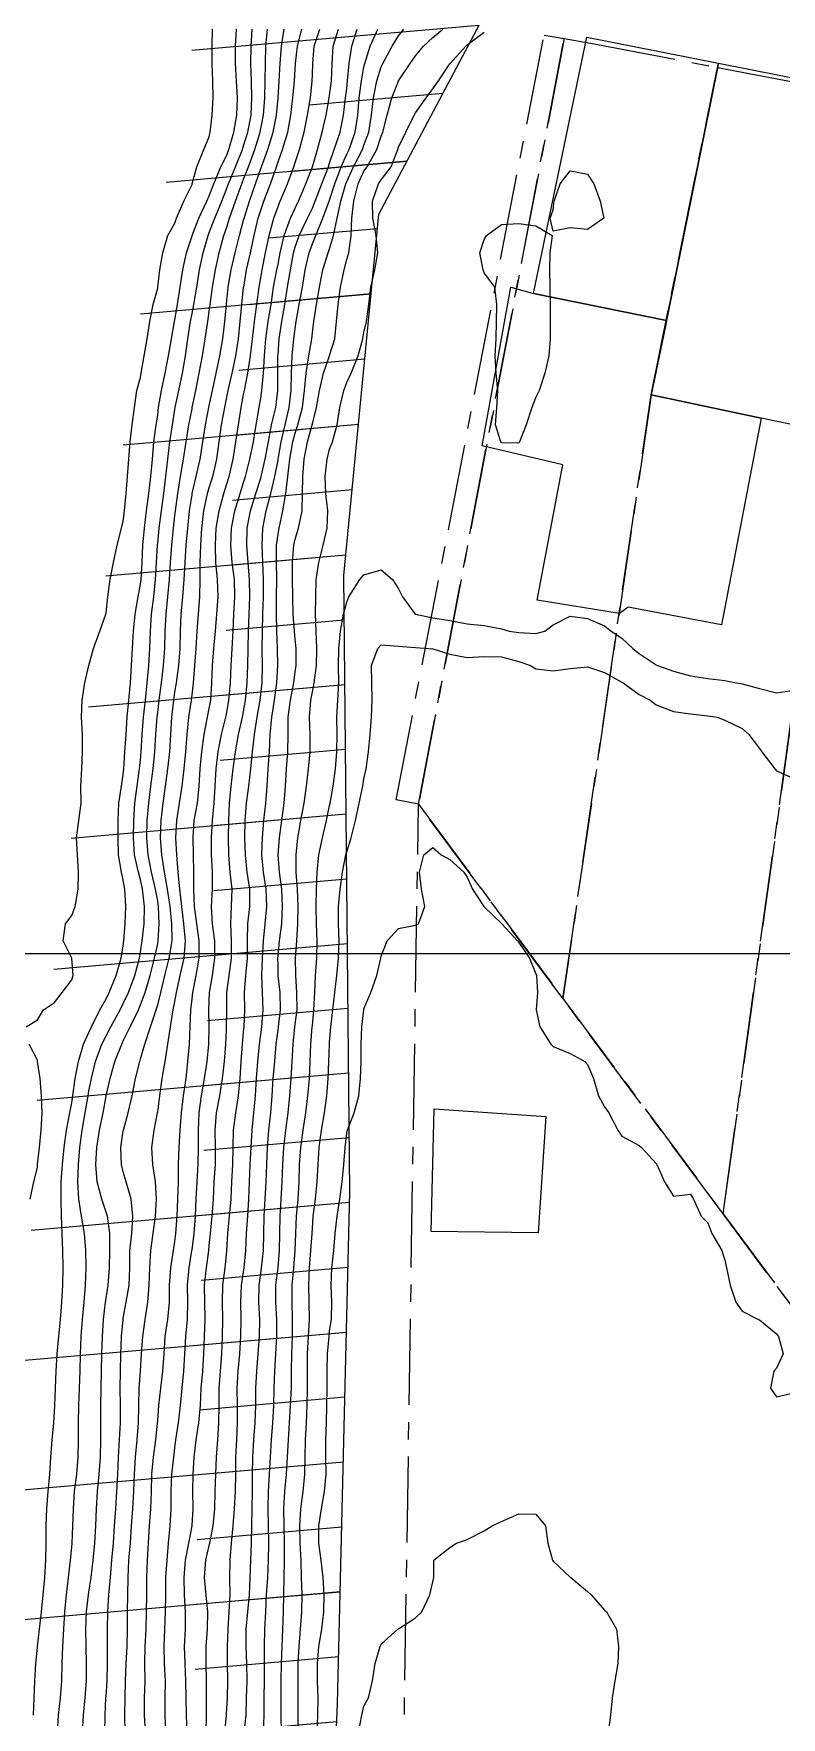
# Model space of a CAD drawing. Header units: centimetres. Extents: x 0 to 642158, y -847 to 649707.
# Drawn here: x 617117.14 to 617138.89, y 621565.19 to 621614.12 of the extents above; entities that cross this region are included whole.
import ezdxf

# ---------------------------------------------------------------- set-up
doc = ezdxf.new("R2010")
doc.units = ezdxf.units.CM
doc.header["$MEASUREMENT"] = 0
doc.linetypes.add('CENTERX2', pattern=[4, 2.5, -0.5, 0.5, -0.5])
for name, color, linetype, lineweight in [('MEV_grille', 254, 'Continuous', 9), ('MEV_schema paysager_V', 7, 'Continuous', 20), ('WAL_topographie 0.5', 253, 'Continuous', 20)]:
    doc.layers.add(name, color=color, linetype=linetype, lineweight=lineweight)
doc.layers.add('MEV_schema paysager_Ha', color=7, linetype='Continuous', lineweight=25, transparency=0.13)
doc.layers.add('SPW_batiments', color=7, linetype='Continuous')
doc.layers.add('SPW_parcellaire cadastral', color=7, linetype='CENTERX2', lineweight=25, true_color=0xff0542)

# ---------------------------------------------------------------- blocks, each defined once
blk = doc.blocks.new('*U114')
at = {"layer": 'MEV_grille', "transparency": 33554687}
blk.add_lwpolyline([(-1338.461, 0), (1338.461, 0)], dxfattribs=at)
blk = doc.blocks.new('*U115')
at = {"layer": 'MEV_grille', "color": 0, "linetype": 'ByBlock', "lineweight": -2, "transparency": 16777216}
blk.add_blockref('*U114', (0, -800), dxfattribs=at)

msp = doc.modelspace()

# ---------------------------------------------------------------- hatches: boundary and pattern name
at = {"layer": 'MEV_schema paysager_Ha', "transparency": 33554687}
h = msp.add_hatch(dxfattribs=at)
h.set_pattern_fill('ANSI31', color=60, scale=30, angle=320)
h.paths.add_polyline_path([(617169.617, 620973.194), (617165.143, 620997.552), (617163.049, 621011.729), (617162.573, 621023.432), (617161.336, 621028.189), (617160.67, 621031.995), (617159.432, 621036.467), (617156.475, 621053.969), (617156.906, 621060.001), (617157.984, 621066.14), (617158.414, 621069.802), (617158.199, 621075.295), (617157.014, 621080.142), (617155.505, 621084.988), (617154.751, 621088.973), (617151.842, 621094.789), (617149.148, 621099.205), (617146.994, 621101.252), (617145.377, 621102.544), (617143.546, 621103.621), (617141.391, 621107.391), (617140.307, 621121.334), (617138.581, 621134.515), (617137.596, 621148.681), (617137.947, 621158.301), (617138.342, 621166.601), (617137.255, 621176.482), (617136.069, 621187.153), (617134.618, 621206.801), (617133.841, 621215.056), (617132.235, 621238.569), (617131.105, 621276.162), (617130.662, 621320.72), (617129.383, 621365.826), (617128.171, 621391.821), (617126.408, 621441.701), (617124.527, 621449.888), (617124.527, 621453.399), (617124.884, 621455.482), (617126.075, 621456.85), (617127.265, 621458.873), (617127.265, 621461.254), (617125.649, 621473.672), (617125.524, 621482.896), (617125.025, 621497.979), (617124.776, 621519.544), (617124.92, 621540.094), (617125.983, 621565.584), (617126.337, 621580.453), (617126.163, 621598.374), (617127.186, 621608.874), (617130.532, 621615.192), (617131.834, 621617.887), (617134.298, 621627.22), (617135.042, 621631.96), (617135.135, 621640.047), (617136.158, 621649.713), (617136.911, 621670.5), (617129.26, 621649.205), (617124.61, 621628.36), (617120.259, 621606.016), (617117.259, 621583.371), (617115.237, 621541.083), (617114.562, 621520.401), (617115.536, 621487.717), (617112.094, 621474.528), (617111.291, 621462.83), (617115.078, 621434.173), (617114.685, 621412.686), (617116.517, 621383.817), (617118.213, 621359.713), (617121.633, 621297.519), (617122.293, 621280.379), (617124.809, 621252.783), (617126.661, 621222.595), (617125.403, 621211.007), (617126.795, 621190.875), (617128.52, 621169.158), (617130.485, 621161.793), (617131.444, 621155.186), (617130.649, 621150.827), (617132.125, 621142.753), (617132.79, 621125.456), (617134.954, 621111.319), (617137.702, 621098.468), (617139.749, 621087.381), (617141.795, 621083.246), (617143.417, 621082.42), (617144.557, 621081.575), (617145.493, 621080.194), (617145.463, 621077.083), (617144.023, 621074.463), (617144.278, 621071.03), (617145.295, 621066.579), (617147.455, 621053.531), (617147.76, 621048.137), (617148.575, 621044.067), (617151.222, 621037.452), (617151.12, 621031.956), (617151.633, 621023.148), (617154.427, 621011.658), (617158.897, 620988.919), (617162.537, 620970.568), (617168.729, 620939.186), (617182.921, 620879.156), (617188.263, 620855.446), (617193.71, 620854.003), (617187.498, 620892.108), (617176.811, 620939.879)])
h = msp.add_hatch(dxfattribs=at)
h.set_pattern_fill('ANSI31', color=60, scale=15, angle=320)
h.paths.add_polyline_path([(617169.617, 620973.194), (617165.143, 620997.552), (617163.049, 621011.729), (617162.573, 621023.432), (617161.336, 621028.189), (617160.67, 621031.995), (617159.432, 621036.467), (617156.475, 621053.969), (617156.906, 621060.001), (617157.984, 621066.14), (617158.414, 621069.802), (617158.199, 621075.295), (617157.014, 621080.142), (617155.505, 621084.988), (617154.751, 621088.973), (617151.842, 621094.789), (617149.148, 621099.205), (617146.994, 621101.252), (617145.377, 621102.544), (617143.546, 621103.621), (617141.391, 621107.391), (617140.307, 621121.334), (617138.581, 621134.515), (617137.596, 621148.681), (617137.947, 621158.301), (617138.342, 621166.601), (617137.255, 621176.482), (617136.069, 621187.153), (617134.618, 621206.801), (617133.841, 621215.056), (617132.235, 621238.569), (617131.105, 621276.162), (617130.662, 621320.72), (617129.383, 621365.826), (617128.171, 621391.821), (617126.408, 621441.701), (617124.527, 621449.888), (617124.527, 621453.399), (617124.884, 621455.482), (617126.075, 621456.85), (617127.265, 621458.873), (617127.265, 621461.254), (617125.649, 621473.672), (617125.524, 621482.896), (617125.025, 621497.979), (617124.776, 621519.544), (617124.92, 621540.094), (617125.983, 621565.584), (617126.337, 621580.453), (617126.163, 621598.374), (617127.186, 621608.874), (617130.532, 621615.192), (617131.834, 621617.887), (617134.298, 621627.22), (617135.042, 621631.96), (617135.135, 621640.047), (617136.158, 621649.713), (617136.911, 621670.5), (617132.957, 621648.368), (617129.989, 621627.895), (617123.162, 621605.493), (617122.123, 621583.834), (617121.418, 621540.656), (617120.578, 621519.454), (617120.8, 621487.646), (617120.576, 621474.663), (617119.681, 621463.134), (617121.439, 621434.424), (617121.208, 621413.2), (617123.756, 621383.971), (617124.633, 621359.105), (617126.907, 621297.599), (617127.217, 621280.099), (617128.476, 621252.652), (617130.286, 621222.294), (617130.788, 621212.114), (617133.595, 621189.8), (617133.864, 621168.997), (617134.545, 621163.04), (617136.407, 621155.367), (617136.033, 621153.22), (617137.061, 621150.231), (617136.705, 621143.134), (617138.509, 621125.82), (617138.985, 621114.157), (617141.16, 621102.299), (617147.01, 621090.064), (617151.616, 621087.22), (617153.107, 621084.646), (617154.311, 621082.965), (617155.38, 621081.272), (617156.272, 621077.352), (617156.539, 621073.164), (617152.956, 621057.576), (617153.92, 621035.982), (617159.694, 621019.068), (617160.419, 620997.657), (617177.679, 620920.157), (617193.56, 620854.923), (617187.498, 620892.108)])

# ---------------------------------------------------------------- linework, layer by layer
at = {"layer": 'MEV_schema paysager_V', "color": 7, "true_color": 0xffffff}
msp.add_lwpolyline([(617127.265, 621461.254), (617125.649, 621473.672), (617125.524, 621482.896), (617125.025, 621497.979), (617124.776, 621519.544), (617124.92, 621540.094), (617125.983, 621565.584), (617126.337, 621580.453), (617126.163, 621598.374), (617127.186, 621608.874), (617130.532, 621615.192), (617131.834, 621617.887), (617134.298, 621627.22), (617135.042, 621631.96), (617135.135, 621640.047), (617136.158, 621649.713), (617136.911, 621670.5)], dxfattribs=at)
at = {"layer": 'SPW_batiments'}
for points in [[(617137.058, 621613.26), (617135.589, 621605.969), (617135.552, 621605.785), (617131.682, 621606.568), (617133.234, 621614.019), (617137.058, 621613.26)], [(617142.551, 621612.171), (617140.619, 621602.459), (617140.398, 621602.504), (617138.304, 621602.945), (617135.102, 621603.619), (617135.524, 621605.616), (617135.552, 621605.785), (617135.589, 621605.969), (617137.058, 621613.26), (617142.551, 621612.171)], [(617131.682, 621606.568), (617135.552, 621605.785), (617135.524, 621605.616), (617135.102, 621603.619), (617138.304, 621602.945), (617137.153, 621596.935), (617134.436, 621597.453), (617134.186, 621597.269), (617131.786, 621597.652), (617132.535, 621601.584), (617130.185, 621602.134), (617131.017, 621606.751), (617131.682, 621606.568)], [(617132.037, 621582.652), (617131.821, 621579.269), (617128.705, 621579.301), (617128.787, 621582.868), (617132.037, 621582.652)]]:
    msp.add_lwpolyline(points, dxfattribs=at)
at = {"layer": 'SPW_parcellaire cadastral'}
for points in [[(617132.571, 621613.974), (617128.335, 621591.723), (617127.683, 621591.847), (617131.987, 621614.075), (617132.571, 621613.974)], [(617137.031, 621613.136), (617135.102, 621603.618), (617132.537, 621586.077), (617128.335, 621591.723), (617132.571, 621613.974), (617133.339, 621613.841), (617137.031, 621613.136)], [(617137.031, 621613.136), (617142.534, 621612.085), (617140.619, 621602.457), (617139.233, 621594.601), (617137.193, 621579.821), (617132.537, 621586.077), (617135.102, 621603.618), (617137.031, 621613.136)], [(617147.956, 621611.05), (617144.748, 621595.941), (617144.219, 621593.619), (617140.855, 621574.9), (617137.193, 621579.821), (617139.233, 621594.601), (617140.619, 621602.457), (617142.534, 621612.085), (617147.956, 621611.05)], [(617148.612, 621564.651), (617149.707, 621563.251), (617127.631, 621546.267), (617128.335, 621591.723), (617132.537, 621586.077), (617137.193, 621579.821), (617140.855, 621574.9), (617144.118, 621570.516), (617146.365, 621567.584), (617148.612, 621564.651)]]:
    msp.add_lwpolyline(points, dxfattribs=at)
at = {"layer": 'WAL_topographie 0.5'}
for points in [[(617116.929, 621585.25), (617117.25, 621585.454), (617117.431, 621585.75), (617117.75, 621585.959), (617117.969, 621586.25), (617118.25, 621586.623), (617118.296, 621586.75), (617118.25, 621587.25), (617118.25, 621587.25), (617118.003, 621587.75), (617118.068, 621588.25), (617118.25, 621588.491), (617118.346, 621588.75), (617118.441, 621589.25), (617118.447, 621589.75), (617118.418, 621590.25), (617118.389, 621590.75), (617118.454, 621591.25), (617118.52, 621591.75), (617118.519, 621592.25), (617118.541, 621592.75), (617118.567, 621593.25), (617118.562, 621593.75), (617118.538, 621594.25), (617118.556, 621594.75), (617118.628, 621595.25), (617118.75, 621595.75), (617118.75, 621595.75), (617118.884, 621596.25), (617119.072, 621596.75), (617119.243, 621597.25), (617119.25, 621597.283), (617119.299, 621597.75), (617119.372, 621598.25), (617119.467, 621598.75), (617119.569, 621599.25), (617119.695, 621599.75), (617119.75, 621599.946), (617119.783, 621600.25), (617119.83, 621600.75), (617119.872, 621601.25), (617119.907, 621601.75), (617119.948, 621602.25), (617120.012, 621602.75), (617120.074, 621603.25), (617120.14, 621603.75), (617120.25, 621604.123), (617120.269, 621604.25), (617120.359, 621604.75), (617120.444, 621605.25), (617120.521, 621605.75), (617120.617, 621606.25), (617120.75, 621606.72), (617120.754, 621606.75), (617120.812, 621607.25), (617120.898, 621607.75), (617121.05, 621608.25), (617121.25, 621608.608), (617121.301, 621608.75), (617121.506, 621609.25), (617121.75, 621609.733), (617121.755, 621609.75), (617121.892, 621610.25), (617122.094, 621610.75), (617122.25, 621611.117), (617122.279, 621611.25), (617122.334, 621611.75), (617122.362, 621612.25), (617122.353, 621612.75), (617122.337, 621613.25), (617122.337, 621613.75), (617122.347, 621614.25)], [(617117.139, 621565.25), (617117.155, 621565.75), (617117.178, 621566.25), (617117.203, 621566.75), (617117.25, 621567.217), (617117.253, 621567.25), (617117.314, 621567.75), (617117.37, 621568.25), (617117.421, 621568.75), (617117.468, 621569.25), (617117.495, 621569.75), (617117.502, 621570.25), (617117.51, 621570.75), (617117.528, 621571.25), (617117.563, 621571.75), (617117.609, 621572.25), (617117.646, 621572.75), (617117.686, 621573.25), (617117.731, 621573.75), (617117.75, 621574.065), (617117.759, 621574.25), (617117.778, 621574.75), (617117.798, 621575.25), (617117.83, 621575.75), (617117.877, 621576.25), (617117.923, 621576.75), (617117.961, 621577.25), (617117.987, 621577.75), (617118, 621578.25), (617117.996, 621578.75), (617117.974, 621579.25), (617117.951, 621579.75), (617117.94, 621580.25), (617117.945, 621580.75), (617117.978, 621581.25), (617118.029, 621581.75), (617118.101, 621582.25), (617118.195, 621582.75), (617118.25, 621583.049), (617118.278, 621583.25), (617118.355, 621583.75), (617118.45, 621584.25), (617118.591, 621584.75), (617118.75, 621585.087), (617118.822, 621585.25), (617119.069, 621585.75), (617119.25, 621586.071), (617119.336, 621586.25), (617119.543, 621586.75), (617119.687, 621587.25), (617119.75, 621587.61), (617119.766, 621587.75), (617119.806, 621588.25), (617119.827, 621588.75), (617119.793, 621589.25), (617119.75, 621589.517), (617119.695, 621589.75), (617119.615, 621590.25), (617119.599, 621590.75), (617119.601, 621591.25), (617119.624, 621591.75), (617119.696, 621592.25), (617119.75, 621592.589), (617119.766, 621592.75), (617119.797, 621593.25), (617119.83, 621593.75), (617119.867, 621594.25), (617119.907, 621594.75), (617119.955, 621595.25), (617119.99, 621595.75), (617120.017, 621596.25), (617120.048, 621596.75), (617120.098, 621597.25), (617120.187, 621597.75), (617120.25, 621598.114), (617120.265, 621598.25), (617120.295, 621598.75), (617120.32, 621599.25), (617120.368, 621599.75), (617120.429, 621600.25), (617120.49, 621600.75), (617120.55, 621601.25), (617120.597, 621601.75), (617120.641, 621602.25), (617120.709, 621602.75), (617120.75, 621603.029), (617120.778, 621603.25), (617120.858, 621603.75), (617120.968, 621604.25), (617121.066, 621604.75), (617121.149, 621605.25), (617121.239, 621605.75), (617121.25, 621605.802), (617121.327, 621606.25), (617121.408, 621606.75), (617121.484, 621607.25), (617121.588, 621607.75), (617121.75, 621608.238), (617121.753, 621608.25), (617121.949, 621608.75), (617122.179, 621609.25), (617122.25, 621609.401), (617122.38, 621609.75), (617122.586, 621610.25), (617122.75, 621610.569), (617122.821, 621610.75), (617122.965, 621611.25), (617123.052, 621611.75), (617123.071, 621612.25), (617123.046, 621612.75), (617123.017, 621613.25), (617123.017, 621613.75), (617123.042, 621614.25)], [(617117.837, 621564.75), (617117.861, 621565.25), (617117.92, 621565.75), (617117.967, 621566.25), (617117.974, 621566.75), (617117.99, 621567.25), (617118.021, 621567.75), (617118.053, 621568.25), (617118.097, 621568.75), (617118.154, 621569.25), (617118.214, 621569.75), (617118.25, 621570.135), (617118.261, 621570.25), (617118.285, 621570.75), (617118.298, 621571.25), (617118.335, 621571.75), (617118.4, 621572.25), (617118.439, 621572.75), (617118.449, 621573.25), (617118.451, 621573.75), (617118.456, 621574.25), (617118.476, 621574.75), (617118.492, 621575.25), (617118.502, 621575.75), (617118.529, 621576.25), (617118.567, 621576.75), (617118.608, 621577.25), (617118.648, 621577.75), (617118.67, 621578.25), (617118.665, 621578.75), (617118.621, 621579.25), (617118.539, 621579.75), (617118.46, 621580.25), (617118.425, 621580.75), (617118.443, 621581.25), (617118.487, 621581.75), (617118.557, 621582.25), (617118.643, 621582.75), (617118.725, 621583.25), (617118.75, 621583.392), (617118.822, 621583.75), (617118.945, 621584.25), (617119.126, 621584.75), (617119.25, 621584.995), (617119.39, 621585.25), (617119.656, 621585.75), (617119.75, 621585.931), (617119.902, 621586.25), (617120.088, 621586.75), (617120.219, 621587.25), (617120.25, 621587.426), (617120.303, 621587.75), (617120.354, 621588.25), (617120.369, 621588.75), (617120.312, 621589.25), (617120.25, 621589.531), (617120.189, 621589.75), (617120.08, 621590.25), (617120.044, 621590.75), (617120.052, 621591.25), (617120.086, 621591.75), (617120.152, 621592.25), (617120.224, 621592.75), (617120.25, 621593.012), (617120.27, 621593.25), (617120.301, 621593.75), (617120.34, 621594.25), (617120.392, 621594.75), (617120.448, 621595.25), (617120.491, 621595.75), (617120.52, 621596.25), (617120.538, 621596.75), (617120.573, 621597.25), (617120.636, 621597.75), (617120.689, 621598.25), (617120.717, 621598.75), (617120.745, 621599.25), (617120.75, 621599.298), (617120.798, 621599.75), (617120.862, 621600.25), (617120.926, 621600.75), (617120.992, 621601.25), (617121.05, 621601.75), (617121.106, 621602.25), (617121.178, 621602.75), (617121.25, 621603.19), (617121.261, 621603.25), (617121.361, 621603.75), (617121.468, 621604.25), (617121.557, 621604.75), (617121.628, 621605.25), (617121.706, 621605.75), (617121.75, 621605.98), (617121.802, 621606.25), (617121.884, 621606.75), (617121.966, 621607.25), (617122.073, 621607.75), (617122.215, 621608.25), (617122.25, 621608.335), (617122.41, 621608.75), (617122.612, 621609.25), (617122.75, 621609.594), (617122.808, 621609.75), (617123.009, 621610.25), (617123.213, 621610.75), (617123.25, 621610.857), (617123.374, 621611.25), (617123.465, 621611.75), (617123.492, 621612.25), (617123.482, 621612.75), (617123.463, 621613.25), (617123.468, 621613.75), (617123.502, 621614.25)], [(617118.565, 621564.75), (617118.588, 621565.25), (617118.638, 621565.75), (617118.679, 621566.25), (617118.682, 621566.75), (617118.666, 621567.25), (617118.66, 621567.75), (617118.682, 621568.25), (617118.739, 621568.75), (617118.75, 621568.821), (617118.811, 621569.25), (617118.877, 621569.75), (617118.924, 621570.25), (617118.956, 621570.75), (617118.975, 621571.25), (617119.003, 621571.75), (617119.051, 621572.25), (617119.084, 621572.75), (617119.098, 621573.25), (617119.1, 621573.75), (617119.096, 621574.25), (617119.106, 621574.75), (617119.115, 621575.25), (617119.125, 621575.75), (617119.147, 621576.25), (617119.178, 621576.75), (617119.234, 621577.25), (617119.25, 621577.354), (617119.312, 621577.75), (617119.35, 621578.25), (617119.357, 621578.75), (617119.359, 621579.25), (617119.289, 621579.75), (617119.25, 621579.867), (617119.122, 621580.25), (617118.99, 621580.75), (617118.953, 621581.25), (617118.985, 621581.75), (617119.062, 621582.25), (617119.161, 621582.75), (617119.25, 621583.242), (617119.252, 621583.25), (617119.364, 621583.75), (617119.506, 621584.25), (617119.703, 621584.75), (617119.75, 621584.843), (617119.951, 621585.25), (617120.188, 621585.75), (617120.25, 621585.891), (617120.386, 621586.25), (617120.529, 621586.75), (617120.658, 621587.25), (617120.75, 621587.669), (617120.767, 621587.75), (617120.797, 621588.25), (617120.775, 621588.75), (617120.75, 621588.912), (617120.691, 621589.25), (617120.575, 621589.75), (617120.476, 621590.25), (617120.431, 621590.75), (617120.447, 621591.25), (617120.491, 621591.75), (617120.55, 621592.25), (617120.617, 621592.75), (617120.666, 621593.25), (617120.697, 621593.75), (617120.733, 621594.25), (617120.75, 621594.393), (617120.796, 621594.75), (617120.866, 621595.25), (617120.923, 621595.75), (617120.96, 621596.25), (617120.971, 621596.75), (617120.996, 621597.25), (617121.048, 621597.75), (617121.094, 621598.25), (617121.123, 621598.75), (617121.157, 621599.25), (617121.208, 621599.75), (617121.25, 621600.112), (617121.266, 621600.25), (617121.333, 621600.75), (617121.417, 621601.25), (617121.502, 621601.75), (617121.576, 621602.25), (617121.659, 621602.75), (617121.75, 621603.216), (617121.757, 621603.25), (617121.857, 621603.75), (617121.961, 621604.25), (617122.058, 621604.75), (617122.133, 621605.25), (617122.207, 621605.75), (617122.25, 621606.045), (617122.278, 621606.25), (617122.343, 621606.75), (617122.428, 621607.25), (617122.54, 621607.75), (617122.676, 621608.25), (617122.75, 621608.464), (617122.841, 621608.75), (617123.015, 621609.25), (617123.194, 621609.75), (617123.25, 621609.892), (617123.389, 621610.25), (617123.573, 621610.75), (617123.729, 621611.25), (617123.75, 621611.356), (617123.832, 621611.75), (617123.87, 621612.25), (617123.879, 621612.75), (617123.882, 621613.25), (617123.894, 621613.75), (617123.944, 621614.25)], [(617119.209, 621564.75), (617119.218, 621565.25), (617119.246, 621565.75), (617119.25, 621565.806), (617119.277, 621566.25), (617119.293, 621566.75), (617119.292, 621567.25), (617119.286, 621567.75), (617119.298, 621568.25), (617119.333, 621568.75), (617119.373, 621569.25), (617119.417, 621569.75), (617119.463, 621570.25), (617119.499, 621570.75), (617119.529, 621571.25), (617119.561, 621571.75), (617119.592, 621572.25), (617119.612, 621572.75), (617119.64, 621573.25), (617119.667, 621573.75), (617119.666, 621574.25), (617119.663, 621574.75), (617119.669, 621575.25), (617119.679, 621575.75), (617119.7, 621576.25), (617119.744, 621576.75), (617119.75, 621576.789), (617119.834, 621577.25), (617119.917, 621577.75), (617119.936, 621578.25), (617119.943, 621578.75), (617119.994, 621579.25), (617120.028, 621579.75), (617119.975, 621580.25), (617119.83, 621580.75), (617119.75, 621581.043), (617119.697, 621581.25), (617119.679, 621581.75), (617119.75, 621582.23), (617119.753, 621582.25), (617119.89, 621582.75), (617120.01, 621583.25), (617120.108, 621583.75), (617120.227, 621584.25), (617120.25, 621584.323), (617120.375, 621584.75), (617120.541, 621585.25), (617120.707, 621585.75), (617120.75, 621585.897), (617120.84, 621586.25), (617120.955, 621586.75), (617121.088, 621587.25), (617121.176, 621587.75), (617121.162, 621588.25), (617121.111, 621588.75), (617121.037, 621589.25), (617120.95, 621589.75), (617120.872, 621590.25), (617120.829, 621590.75), (617120.854, 621591.25), (617120.911, 621591.75), (617120.976, 621592.25), (617121.046, 621592.75), (617121.099, 621593.25), (617121.13, 621593.75), (617121.16, 621594.25), (617121.217, 621594.75), (617121.25, 621594.975), (617121.297, 621595.25), (617121.362, 621595.75), (617121.402, 621596.25), (617121.414, 621596.75), (617121.437, 621597.25), (617121.485, 621597.75), (617121.523, 621598.25), (617121.548, 621598.75), (617121.582, 621599.25), (617121.624, 621599.75), (617121.676, 621600.25), (617121.75, 621600.712), (617121.757, 621600.75), (617121.874, 621601.25), (617121.985, 621601.75), (617122.06, 621602.25), (617122.138, 621602.75), (617122.237, 621603.25), (617122.25, 621603.308), (617122.342, 621603.75), (617122.453, 621604.25), (617122.56, 621604.75), (617122.648, 621605.25), (617122.708, 621605.75), (617122.749, 621606.25), (617122.75, 621606.261), (617122.802, 621606.75), (617122.888, 621607.25), (617123, 621607.75), (617123.126, 621608.25), (617123.25, 621608.696), (617123.264, 621608.75), (617123.418, 621609.25), (617123.594, 621609.75), (617123.75, 621610.2), (617123.768, 621610.25), (617123.956, 621610.75), (617124.112, 621611.25), (617124.206, 621611.75), (617124.25, 621612.24), (617124.251, 621612.25), (617124.285, 621612.75), (617124.317, 621613.25), (617124.348, 621613.75), (617124.428, 621614.25)], [(617119.808, 621564.75), (617119.797, 621565.25), (617119.802, 621565.75), (617119.818, 621566.25), (617119.836, 621566.75), (617119.858, 621567.25), (617119.872, 621567.75), (617119.877, 621568.25), (617119.884, 621568.75), (617119.89, 621569.25), (617119.914, 621569.75), (617119.955, 621570.25), (617119.987, 621570.75), (617120.024, 621571.25), (617120.06, 621571.75), (617120.077, 621572.25), (617120.101, 621572.75), (617120.15, 621573.25), (617120.194, 621573.75), (617120.203, 621574.25), (617120.216, 621574.75), (617120.25, 621575.24), (617120.251, 621575.25), (617120.282, 621575.75), (617120.319, 621576.25), (617120.39, 621576.75), (617120.467, 621577.25), (617120.504, 621577.75), (617120.517, 621578.25), (617120.548, 621578.75), (617120.619, 621579.25), (617120.687, 621579.75), (617120.714, 621580.25), (617120.683, 621580.75), (617120.608, 621581.25), (617120.578, 621581.75), (617120.645, 621582.25), (617120.746, 621582.75), (617120.75, 621582.779), (617120.815, 621583.25), (617120.885, 621583.75), (617120.969, 621584.25), (617121.047, 621584.75), (617121.121, 621585.25), (617121.205, 621585.75), (617121.25, 621585.992), (617121.296, 621586.25), (617121.4, 621586.75), (617121.517, 621587.25), (617121.555, 621587.75), (617121.51, 621588.25), (617121.454, 621588.75), (617121.397, 621589.25), (617121.342, 621589.75), (617121.305, 621590.25), (617121.28, 621590.75), (617121.309, 621591.25), (617121.388, 621591.75), (617121.463, 621592.25), (617121.517, 621592.75), (617121.565, 621593.25), (617121.606, 621593.75), (617121.656, 621594.25), (617121.731, 621594.75), (617121.75, 621594.903), (617121.794, 621595.25), (617121.834, 621595.75), (617121.871, 621596.25), (617121.899, 621596.75), (617121.936, 621597.25), (617121.98, 621597.75), (617121.988, 621598.25), (617121.987, 621598.75), (617122.002, 621599.25), (617122.033, 621599.75), (617122.093, 621600.25), (617122.2, 621600.75), (617122.25, 621600.923), (617122.35, 621601.25), (617122.467, 621601.75), (617122.536, 621602.25), (617122.611, 621602.75), (617122.699, 621603.25), (617122.75, 621603.5), (617122.802, 621603.75), (617122.919, 621604.25), (617123.021, 621604.75), (617123.098, 621605.25), (617123.152, 621605.75), (617123.196, 621606.25), (617123.25, 621606.745), (617123.251, 621606.75), (617123.337, 621607.25), (617123.449, 621607.75), (617123.56, 621608.25), (617123.677, 621608.75), (617123.75, 621608.989), (617123.84, 621609.25), (617124.029, 621609.75), (617124.203, 621610.25), (617124.25, 621610.39), (617124.385, 621610.75), (617124.533, 621611.25), (617124.626, 621611.75), (617124.684, 621612.25), (617124.727, 621612.75), (617124.75, 621613.089), (617124.762, 621613.25), (617124.812, 621613.75), (617124.939, 621614.25)], [(617120.394, 621564.75), (617120.369, 621565.25), (617120.369, 621565.75), (617120.382, 621566.25), (617120.378, 621566.75), (617120.39, 621567.25), (617120.412, 621567.75), (617120.427, 621568.25), (617120.435, 621568.75), (617120.436, 621569.25), (617120.452, 621569.75), (617120.485, 621570.25), (617120.514, 621570.75), (617120.551, 621571.25), (617120.572, 621571.75), (617120.583, 621572.25), (617120.627, 621572.75), (617120.694, 621573.25), (617120.746, 621573.75), (617120.75, 621573.813), (617120.784, 621574.25), (617120.838, 621574.75), (617120.903, 621575.25), (617120.936, 621575.75), (617120.97, 621576.25), (617121.041, 621576.75), (617121.089, 621577.25), (617121.098, 621577.75), (617121.137, 621578.25), (617121.211, 621578.75), (617121.25, 621579.017), (617121.278, 621579.25), (617121.318, 621579.75), (617121.34, 621580.25), (617121.353, 621580.75), (617121.36, 621581.25), (617121.379, 621581.75), (617121.408, 621582.25), (617121.441, 621582.75), (617121.504, 621583.25), (617121.574, 621583.75), (617121.63, 621584.25), (617121.675, 621584.75), (617121.692, 621585.25), (617121.711, 621585.75), (617121.75, 621586.068), (617121.771, 621586.25), (617121.869, 621586.75), (617121.955, 621587.25), (617121.956, 621587.75), (617121.884, 621588.25), (617121.82, 621588.75), (617121.803, 621589.25), (617121.805, 621589.75), (617121.796, 621590.25), (617121.778, 621590.75), (617121.813, 621591.25), (617121.904, 621591.75), (617121.961, 621592.25), (617121.987, 621592.75), (617122.035, 621593.25), (617122.104, 621593.75), (617122.201, 621594.25), (617122.25, 621594.505), (617122.295, 621594.75), (617122.326, 621595.25), (617122.341, 621595.75), (617122.383, 621596.25), (617122.428, 621596.75), (617122.47, 621597.25), (617122.507, 621597.75), (617122.487, 621598.25), (617122.441, 621598.75), (617122.427, 621599.25), (617122.454, 621599.75), (617122.537, 621600.25), (617122.673, 621600.75), (617122.75, 621601.006), (617122.825, 621601.25), (617122.941, 621601.75), (617123.026, 621602.25), (617123.103, 621602.75), (617123.18, 621603.25), (617123.25, 621603.627), (617123.274, 621603.75), (617123.377, 621604.25), (617123.45, 621604.75), (617123.506, 621605.25), (617123.566, 621605.75), (617123.635, 621606.25), (617123.703, 621606.75), (617123.75, 621607.025), (617123.787, 621607.25), (617123.89, 621607.75), (617123.992, 621608.25), (617124.128, 621608.75), (617124.25, 621609.091), (617124.316, 621609.25), (617124.525, 621609.75), (617124.709, 621610.25), (617124.75, 621610.375), (617124.876, 621610.75), (617125.008, 621611.25), (617125.108, 621611.75), (617125.191, 621612.25), (617125.246, 621612.75), (617125.25, 621612.927), (617125.258, 621613.25), (617125.297, 621613.75), (617125.462, 621614.25)], [(617120.989, 621564.75), (617120.968, 621565.25), (617120.971, 621565.75), (617120.982, 621566.25), (617120.952, 621566.75), (617120.937, 621567.25), (617120.959, 621567.75), (617120.978, 621568.25), (617120.983, 621568.75), (617120.991, 621569.25), (617121.023, 621569.75), (617121.068, 621570.25), (617121.116, 621570.75), (617121.145, 621571.25), (617121.146, 621571.75), (617121.165, 621572.25), (617121.218, 621572.75), (617121.25, 621573.015), (617121.278, 621573.25), (617121.354, 621573.75), (617121.415, 621574.25), (617121.459, 621574.75), (617121.512, 621575.25), (617121.541, 621575.75), (617121.565, 621576.25), (617121.615, 621576.75), (617121.626, 621577.25), (617121.622, 621577.75), (617121.667, 621578.25), (617121.747, 621578.75), (617121.75, 621578.774), (617121.81, 621579.25), (617121.847, 621579.75), (617121.87, 621580.25), (617121.898, 621580.75), (617121.93, 621581.25), (617121.941, 621581.75), (617121.933, 621582.25), (617121.952, 621582.75), (617122.028, 621583.25), (617122.115, 621583.75), (617122.186, 621584.25), (617122.237, 621584.75), (617122.244, 621585.25), (617122.236, 621585.75), (617122.25, 621586.013), (617122.262, 621586.25), (617122.342, 621586.75), (617122.415, 621587.25), (617122.409, 621587.75), (617122.347, 621588.25), (617122.315, 621588.75), (617122.342, 621589.25), (617122.34, 621589.75), (617122.32, 621590.25), (617122.317, 621590.75), (617122.342, 621591.25), (617122.391, 621591.75), (617122.425, 621592.25), (617122.451, 621592.75), (617122.512, 621593.25), (617122.611, 621593.75), (617122.736, 621594.25), (617122.75, 621594.326), (617122.822, 621594.75), (617122.864, 621595.25), (617122.889, 621595.75), (617122.917, 621596.25), (617122.943, 621596.75), (617122.968, 621597.25), (617122.997, 621597.75), (617122.981, 621598.25), (617122.914, 621598.75), (617122.875, 621599.25), (617122.899, 621599.75), (617122.993, 621600.25), (617123.147, 621600.75), (617123.25, 621601.075), (617123.304, 621601.25), (617123.429, 621601.75), (617123.533, 621602.25), (617123.614, 621602.75), (617123.703, 621603.25), (617123.75, 621603.527), (617123.783, 621603.75), (617123.828, 621604.25), (617123.857, 621604.75), (617123.897, 621605.25), (617123.966, 621605.75), (617124.047, 621606.25), (617124.122, 621606.75), (617124.216, 621607.25), (617124.25, 621607.417), (617124.312, 621607.75), (617124.425, 621608.25), (617124.616, 621608.75), (617124.75, 621609.042), (617124.847, 621609.25), (617125.062, 621609.75), (617125.25, 621610.25), (617125.25, 621610.25), (617125.394, 621610.75), (617125.534, 621611.25), (617125.649, 621611.75), (617125.74, 621612.25), (617125.75, 621612.317), (617125.804, 621612.75), (617125.823, 621613.25), (617125.855, 621613.75), (617126.009, 621614.25)], [(617121.603, 621564.75), (617121.588, 621565.25), (617121.576, 621565.75), (617121.573, 621566.25), (617121.547, 621566.75), (617121.534, 621567.25), (617121.555, 621567.75), (617121.56, 621568.25), (617121.53, 621568.75), (617121.518, 621569.25), (617121.563, 621569.75), (617121.653, 621570.25), (617121.749, 621570.75), (617121.75, 621570.761), (617121.785, 621571.25), (617121.772, 621571.75), (617121.781, 621572.25), (617121.811, 621572.75), (617121.869, 621573.25), (617121.95, 621573.75), (617121.994, 621574.25), (617122.018, 621574.75), (617122.063, 621575.25), (617122.094, 621575.75), (617122.109, 621576.25), (617122.129, 621576.75), (617122.117, 621577.25), (617122.112, 621577.75), (617122.166, 621578.25), (617122.235, 621578.75), (617122.25, 621578.896), (617122.286, 621579.25), (617122.333, 621579.75), (617122.369, 621580.25), (617122.397, 621580.75), (617122.431, 621581.25), (617122.435, 621581.75), (617122.418, 621582.25), (617122.456, 621582.75), (617122.557, 621583.25), (617122.64, 621583.75), (617122.693, 621584.25), (617122.73, 621584.75), (617122.75, 621585.16), (617122.754, 621585.25), (617122.759, 621585.75), (617122.764, 621586.25), (617122.827, 621586.75), (617122.895, 621587.25), (617122.894, 621587.75), (617122.873, 621588.25), (617122.897, 621588.75), (617122.915, 621589.25), (617122.861, 621589.75), (617122.817, 621590.25), (617122.812, 621590.75), (617122.815, 621591.25), (617122.839, 621591.75), (617122.89, 621592.25), (617122.945, 621592.75), (617123.009, 621593.25), (617123.105, 621593.75), (617123.219, 621594.25), (617123.25, 621594.418), (617123.304, 621594.75), (617123.356, 621595.25), (617123.374, 621595.75), (617123.382, 621596.25), (617123.396, 621596.75), (617123.41, 621597.25), (617123.428, 621597.75), (617123.424, 621598.25), (617123.38, 621598.75), (617123.344, 621599.25), (617123.355, 621599.75), (617123.445, 621600.25), (617123.604, 621600.75), (617123.75, 621601.201), (617123.764, 621601.25), (617123.879, 621601.75), (617123.969, 621602.25), (617124.064, 621602.75), (617124.183, 621603.25), (617124.247, 621603.75), (617124.243, 621604.25), (617124.247, 621604.75), (617124.25, 621604.788), (617124.288, 621605.25), (617124.364, 621605.75), (617124.447, 621606.25), (617124.528, 621606.75), (617124.614, 621607.25), (617124.705, 621607.75), (617124.75, 621607.907), (617124.868, 621608.25), (617125.103, 621608.75), (617125.25, 621609.048), (617125.334, 621609.25), (617125.528, 621609.75), (617125.716, 621610.25), (617125.75, 621610.35), (617125.882, 621610.75), (617126.053, 621611.25), (617126.157, 621611.75), (617126.215, 621612.25), (617126.25, 621612.521), (617126.275, 621612.75), (617126.322, 621613.25), (617126.395, 621613.75), (617126.554, 621614.25)], [(617122.156, 621564.75), (617122.167, 621565.25), (617122.171, 621565.75), (617122.172, 621566.25), (617122.16, 621566.75), (617122.164, 621567.25), (617122.196, 621567.75), (617122.207, 621568.25), (617122.161, 621568.75), (617122.113, 621569.25), (617122.155, 621569.75), (617122.25, 621570.182), (617122.265, 621570.25), (617122.364, 621570.75), (617122.409, 621571.25), (617122.424, 621571.75), (617122.442, 621572.25), (617122.464, 621572.75), (617122.499, 621573.25), (617122.53, 621573.75), (617122.537, 621574.25), (617122.543, 621574.75), (617122.577, 621575.25), (617122.613, 621575.75), (617122.633, 621576.25), (617122.643, 621576.75), (617122.633, 621577.25), (617122.643, 621577.75), (617122.709, 621578.25), (617122.75, 621578.628), (617122.763, 621578.75), (617122.791, 621579.25), (617122.843, 621579.75), (617122.885, 621580.25), (617122.902, 621580.75), (617122.932, 621581.25), (617122.947, 621581.75), (617122.958, 621582.25), (617123.024, 621582.75), (617123.103, 621583.25), (617123.149, 621583.75), (617123.182, 621584.25), (617123.219, 621584.75), (617123.25, 621585.095), (617123.265, 621585.25), (617123.286, 621585.75), (617123.274, 621586.25), (617123.312, 621586.75), (617123.36, 621587.25), (617123.364, 621587.75), (617123.376, 621588.25), (617123.429, 621588.75), (617123.431, 621589.25), (617123.357, 621589.75), (617123.3, 621590.25), (617123.288, 621590.75), (617123.29, 621591.25), (617123.329, 621591.75), (617123.403, 621592.25), (617123.462, 621592.75), (617123.507, 621593.25), (617123.565, 621593.75), (617123.643, 621594.25), (617123.732, 621594.75), (617123.75, 621594.909), (617123.788, 621595.25), (617123.795, 621595.75), (617123.793, 621596.25), (617123.802, 621596.75), (617123.811, 621597.25), (617123.823, 621597.75), (617123.828, 621598.25), (617123.805, 621598.75), (617123.785, 621599.25), (617123.807, 621599.75), (617123.903, 621600.25), (617124.042, 621600.75), (617124.156, 621601.25), (617124.25, 621601.725), (617124.254, 621601.75), (617124.341, 621602.25), (617124.455, 621602.75), (617124.577, 621603.25), (617124.636, 621603.75), (617124.645, 621604.25), (617124.663, 621604.75), (617124.713, 621605.25), (617124.75, 621605.537), (617124.782, 621605.75), (617124.867, 621606.25), (617124.959, 621606.75), (617125.044, 621607.25), (617125.156, 621607.75), (617125.25, 621608.005), (617125.352, 621608.25), (617125.553, 621608.75), (617125.739, 621609.25), (617125.75, 621609.277), (617125.903, 621609.75), (617126.086, 621610.25), (617126.25, 621610.612), (617126.317, 621610.75), (617126.495, 621611.25), (617126.576, 621611.75), (617126.615, 621612.25), (617126.678, 621612.75), (617126.75, 621613.149), (617126.773, 621613.25), (617126.93, 621613.75), (617127.153, 621614.25)], [(617122.7, 621564.75), (617122.749, 621565.25), (617122.75, 621565.276), (617122.776, 621565.75), (617122.789, 621566.25), (617122.783, 621566.75), (617122.776, 621567.25), (617122.797, 621567.75), (617122.834, 621568.25), (617122.855, 621568.75), (617122.846, 621569.25), (617122.854, 621569.75), (617122.898, 621570.25), (617122.945, 621570.75), (617122.985, 621571.25), (617123.014, 621571.75), (617123.019, 621572.25), (617123.024, 621572.75), (617123.048, 621573.25), (617123.075, 621573.75), (617123.074, 621574.25), (617123.065, 621574.75), (617123.093, 621575.25), (617123.139, 621575.75), (617123.172, 621576.25), (617123.183, 621576.75), (617123.172, 621577.25), (617123.192, 621577.75), (617123.25, 621578.128), (617123.267, 621578.25), (617123.318, 621578.75), (617123.336, 621579.25), (617123.369, 621579.75), (617123.4, 621580.25), (617123.417, 621580.75), (617123.443, 621581.25), (617123.465, 621581.75), (617123.495, 621582.25), (617123.551, 621582.75), (617123.597, 621583.25), (617123.627, 621583.75), (617123.666, 621584.25), (617123.716, 621584.75), (617123.75, 621585.026), (617123.777, 621585.25), (617123.82, 621585.75), (617123.802, 621586.25), (617123.784, 621586.75), (617123.803, 621587.25), (617123.83, 621587.75), (617123.88, 621588.25), (617123.927, 621588.75), (617123.908, 621589.25), (617123.832, 621589.75), (617123.783, 621590.25), (617123.795, 621590.75), (617123.838, 621591.25), (617123.894, 621591.75), (617123.936, 621592.25), (617123.968, 621592.75), (617124, 621593.25), (617124.024, 621593.75), (617124.067, 621594.25), (617124.146, 621594.75), (617124.216, 621595.25), (617124.243, 621595.75), (617124.239, 621596.25), (617124.218, 621596.75), (617124.204, 621597.25), (617124.209, 621597.75), (617124.216, 621598.25), (617124.203, 621598.75), (617124.209, 621599.25), (617124.25, 621599.575), (617124.279, 621599.75), (617124.394, 621600.25), (617124.482, 621600.75), (617124.539, 621601.25), (617124.598, 621601.75), (617124.681, 621602.25), (617124.75, 621602.506), (617124.83, 621602.75), (617124.958, 621603.25), (617125.022, 621603.75), (617125.071, 621604.25), (617125.148, 621604.75), (617125.232, 621605.25), (617125.25, 621605.419), (617125.293, 621605.75), (617125.369, 621606.25), (617125.457, 621606.75), (617125.555, 621607.25), (617125.709, 621607.75), (617125.75, 621607.867), (617125.865, 621608.25), (617125.969, 621608.75), (617126.078, 621609.25), (617126.223, 621609.75), (617126.25, 621609.816), (617126.449, 621610.25), (617126.703, 621610.75), (617126.75, 621610.874), (617126.892, 621611.25), (617126.973, 621611.75), (617127.026, 621612.25), (617127.125, 621612.75), (617127.25, 621613.151), (617127.297, 621613.25), (617127.566, 621613.75), (617127.75, 621614.052), (617127.905, 621614.25)], [(617123.27, 621564.75), (617123.32, 621565.25), (617123.337, 621565.75), (617123.349, 621566.25), (617123.345, 621566.75), (617123.321, 621567.25), (617123.327, 621567.75), (617123.371, 621568.25), (617123.416, 621568.75), (617123.444, 621569.25), (617123.461, 621569.75), (617123.477, 621570.25), (617123.492, 621570.75), (617123.5, 621571.25), (617123.508, 621571.75), (617123.512, 621572.25), (617123.522, 621572.75), (617123.55, 621573.25), (617123.59, 621573.75), (617123.603, 621574.25), (617123.6, 621574.75), (617123.631, 621575.25), (617123.675, 621575.75), (617123.71, 621576.25), (617123.717, 621576.75), (617123.689, 621577.25), (617123.702, 621577.75), (617123.75, 621578.086), (617123.772, 621578.25), (617123.824, 621578.75), (617123.837, 621579.25), (617123.851, 621579.75), (617123.876, 621580.25), (617123.902, 621580.75), (617123.926, 621581.25), (617123.948, 621581.75), (617123.985, 621582.25), (617124.039, 621582.75), (617124.079, 621583.25), (617124.112, 621583.75), (617124.156, 621584.25), (617124.198, 621584.75), (617124.25, 621585.16), (617124.261, 621585.25), (617124.327, 621585.75), (617124.314, 621586.25), (617124.256, 621586.75), (617124.25, 621587.028), (617124.246, 621587.25), (617124.25, 621587.298), (617124.297, 621587.75), (617124.358, 621588.25), (617124.385, 621588.75), (617124.359, 621589.25), (617124.291, 621589.75), (617124.258, 621590.25), (617124.294, 621590.75), (617124.362, 621591.25), (617124.429, 621591.75), (617124.465, 621592.25), (617124.496, 621592.75), (617124.534, 621593.25), (617124.542, 621593.75), (617124.55, 621594.25), (617124.614, 621594.75), (617124.707, 621595.25), (617124.75, 621595.572), (617124.778, 621595.75), (617124.78, 621596.25), (617124.75, 621596.52), (617124.728, 621596.75), (617124.689, 621597.25), (617124.68, 621597.75), (617124.676, 621598.25), (617124.672, 621598.75), (617124.714, 621599.25), (617124.75, 621599.421), (617124.847, 621599.75), (617124.954, 621600.25), (617124.966, 621600.75), (617124.969, 621601.25), (617125.011, 621601.75), (617125.108, 621602.25), (617125.245, 621602.75), (617125.25, 621602.776), (617125.373, 621603.25), (617125.458, 621603.75), (617125.577, 621604.25), (617125.748, 621604.75), (617125.75, 621604.759), (617125.9, 621605.25), (617125.953, 621605.75), (617125.997, 621606.25), (617126.066, 621606.75), (617126.171, 621607.25), (617126.25, 621607.554), (617126.305, 621607.75), (617126.377, 621608.25), (617126.398, 621608.75), (617126.452, 621609.25), (617126.582, 621609.75), (617126.75, 621610.116), (617126.845, 621610.25), (617127.127, 621610.75), (617127.25, 621611.141), (617127.295, 621611.25), (617127.424, 621611.75), (617127.559, 621612.25), (617127.75, 621612.735), (617127.759, 621612.75), (617128.097, 621613.25), (617128.25, 621613.474), (617128.48, 621613.75), (617128.75, 621614.005), (617129.047, 621614.25)], [(617123.83, 621564.75), (617123.85, 621565.25), (617123.852, 621565.75), (617123.855, 621566.25), (617123.856, 621566.75), (617123.853, 621567.25), (617123.866, 621567.75), (617123.891, 621568.25), (617123.919, 621568.75), (617123.951, 621569.25), (617123.972, 621569.75), (617123.98, 621570.25), (617123.978, 621570.75), (617123.966, 621571.25), (617123.971, 621571.75), (617124, 621572.25), (617124.029, 621572.75), (617124.057, 621573.25), (617124.096, 621573.75), (617124.124, 621574.25), (617124.141, 621574.75), (617124.161, 621575.25), (617124.184, 621575.75), (617124.212, 621576.25), (617124.211, 621576.75), (617124.183, 621577.25), (617124.191, 621577.75), (617124.25, 621578.25), (617124.25, 621578.25), (617124.293, 621578.75), (617124.299, 621579.25), (617124.308, 621579.75), (617124.342, 621580.25), (617124.373, 621580.75), (617124.388, 621581.25), (617124.417, 621581.75), (617124.475, 621582.25), (617124.541, 621582.75), (617124.591, 621583.25), (617124.63, 621583.75), (617124.665, 621584.25), (617124.687, 621584.75), (617124.74, 621585.25), (617124.75, 621585.326), (617124.804, 621585.75), (617124.802, 621586.25), (617124.765, 621586.75), (617124.762, 621587.25), (617124.798, 621587.75), (617124.825, 621588.25), (617124.832, 621588.75), (617124.818, 621589.25), (617124.782, 621589.75), (617124.78, 621590.25), (617124.831, 621590.75), (617124.915, 621591.25), (617125.006, 621591.75), (617125.075, 621592.25), (617125.14, 621592.75), (617125.186, 621593.25), (617125.184, 621593.75), (617125.163, 621594.25), (617125.204, 621594.75), (617125.25, 621594.992), (617125.304, 621595.25), (617125.369, 621595.75), (617125.378, 621596.25), (617125.36, 621596.75), (617125.345, 621597.25), (617125.347, 621597.75), (617125.361, 621598.25), (617125.435, 621598.75), (617125.568, 621599.25), (617125.675, 621599.75), (617125.695, 621600.25), (617125.641, 621600.75), (617125.618, 621601.25), (617125.682, 621601.75), (617125.75, 621602.042), (617125.832, 621602.25), (617125.974, 621602.75), (617126.049, 621603.25), (617126.165, 621603.75), (617126.25, 621603.976), (617126.378, 621604.25), (617126.586, 621604.75), (617126.719, 621605.25), (617126.75, 621605.427), (617126.821, 621605.75), (617126.887, 621606.25), (617126.95, 621606.75), (617127.063, 621607.25), (617127.151, 621607.75), (617127.1, 621608.25), (617127.011, 621608.75), (617127.001, 621609.25), (617127.177, 621609.75), (617127.25, 621609.873), (617127.539, 621610.25), (617127.731, 621610.75), (617127.75, 621610.814), (617127.965, 621611.25), (617128.21, 621611.75), (617128.25, 621611.819), (617128.556, 621612.25), (617128.75, 621612.516), (617128.915, 621612.75), (617129.25, 621613.241), (617129.256, 621613.25), (617129.708, 621613.75), (617129.75, 621613.788), (617130.25, 621614.158)], [(617133.729, 621608.75), (617133.25, 621608.421), (617132.75, 621608.471), (617132.25, 621608.375), (617132.167, 621608.75), (617132.25, 621609), (617132.279, 621609.25), (617132.453, 621609.75), (617132.75, 621610.13), (617133.25, 621610.03), (617133.44, 621609.75), (617133.615, 621609.25), (617133.729, 621608.75)], [(617131.272, 621602.25), (617131.25, 621602.212), (617130.75, 621602.228), (617130.731, 621602.25), (617130.58, 621602.75), (617130.614, 621603.25), (617130.641, 621603.75), (617130.598, 621604.25), (617130.567, 621604.75), (617130.592, 621605.25), (617130.601, 621605.75), (617130.614, 621606.25), (617130.557, 621606.75), (617130.25, 621607.167), (617130.216, 621607.25), (617130.117, 621607.75), (617130.25, 621608.135), (617130.318, 621608.25), (617130.75, 621608.567), (617131.25, 621608.603), (617131.75, 621608.536), (617132.226, 621608.25), (617132.155, 621607.75), (617132.145, 621607.25), (617132.159, 621606.75), (617132.167, 621606.25), (617132.167, 621605.75), (617132.167, 621605.25), (617132.125, 621604.75), (617132.011, 621604.25), (617131.841, 621603.75), (617131.75, 621603.55), (617131.635, 621603.25), (617131.464, 621602.75), (617131.272, 621602.25)], [(617124.348, 621564.75), (617124.344, 621565.25), (617124.34, 621565.75), (617124.341, 621566.25), (617124.349, 621566.75), (617124.367, 621567.25), (617124.394, 621567.75), (617124.412, 621568.25), (617124.418, 621568.75), (617124.431, 621569.25), (617124.443, 621569.75), (617124.442, 621570.25), (617124.428, 621570.75), (617124.422, 621571.25), (617124.453, 621571.75), (617124.501, 621572.25), (617124.529, 621572.75), (617124.554, 621573.25), (617124.586, 621573.75), (617124.614, 621574.25), (617124.64, 621574.75), (617124.646, 621575.25), (617124.65, 621575.75), (617124.669, 621576.25), (617124.676, 621576.75), (617124.659, 621577.25), (617124.663, 621577.75), (617124.709, 621578.25), (617124.75, 621578.75), (617124.75, 621578.75), (617124.764, 621579.25), (617124.784, 621579.75), (617124.833, 621580.25), (617124.868, 621580.75), (617124.873, 621581.25), (617124.909, 621581.75), (617124.977, 621582.25), (617125.055, 621582.75), (617125.122, 621583.25), (617125.162, 621583.75), (617125.188, 621584.25), (617125.207, 621584.75), (617125.246, 621585.25), (617125.25, 621585.297), (617125.295, 621585.75), (617125.319, 621586.25), (617125.345, 621586.75), (617125.382, 621587.25), (617125.39, 621587.75), (617125.368, 621588.25), (617125.357, 621588.75), (617125.368, 621589.25), (617125.386, 621589.75), (617125.44, 621590.25), (617125.545, 621590.75), (617125.664, 621591.25), (617125.75, 621591.687), (617125.762, 621591.75), (617125.852, 621592.25), (617125.926, 621592.75), (617125.962, 621593.25), (617125.967, 621593.75), (617125.962, 621594.25), (617125.992, 621594.75), (617126.021, 621595.25), (617126.013, 621595.75), (617126.023, 621596.25), (617126.071, 621596.75), (617126.158, 621597.25), (617126.25, 621597.597), (617126.311, 621597.75), (617126.633, 621598.25), (617126.75, 621598.386), (617127.25, 621598.534), (617127.575, 621598.25), (617127.75, 621597.987), (617127.869, 621597.75), (617128.239, 621597.25), (617128.25, 621597.244), (617128.75, 621597.144), (617129.25, 621597.059), (617129.75, 621596.964), (617130.25, 621596.915), (617130.75, 621596.817), (617130.972, 621596.75), (617131.25, 621596.712), (617131.75, 621596.689), (617132.012, 621596.75), (617132.25, 621596.94), (617132.75, 621597.191), (617133.25, 621597.119), (617133.75, 621596.907), (617133.941, 621596.75), (617134.25, 621596.545), (617134.567, 621596.25), (617134.75, 621596.104), (617135.25, 621595.771), (617135.289, 621595.75), (617135.75, 621595.591), (617136.25, 621595.456), (617136.75, 621595.374), (617137.25, 621595.315), (617137.581, 621595.25), (617137.75, 621595.222), (617138.25, 621595.088), (617138.75, 621594.956), (617139.25, 621595.04)], [(617124.84, 621564.75), (617124.836, 621565.25), (617124.836, 621565.75), (617124.834, 621566.25), (617124.838, 621566.75), (617124.861, 621567.25), (617124.906, 621567.75), (617124.944, 621568.25), (617124.948, 621568.75), (617124.937, 621569.25), (617124.922, 621569.75), (617124.898, 621570.25), (617124.885, 621570.75), (617124.913, 621571.25), (617124.98, 621571.75), (617125.03, 621572.25), (617125.04, 621572.75), (617125.054, 621573.25), (617125.075, 621573.75), (617125.094, 621574.25), (617125.112, 621574.75), (617125.11, 621575.25), (617125.112, 621575.75), (617125.136, 621576.25), (617125.161, 621576.75), (617125.154, 621577.25), (617125.143, 621577.75), (617125.169, 621578.25), (617125.209, 621578.75), (617125.241, 621579.25), (617125.25, 621579.397), (617125.277, 621579.75), (617125.338, 621580.25), (617125.393, 621580.75), (617125.415, 621581.25), (617125.448, 621581.75), (617125.51, 621582.25), (617125.599, 621582.75), (617125.672, 621583.25), (617125.706, 621583.75), (617125.728, 621584.25), (617125.747, 621584.75), (617125.75, 621584.807), (617125.783, 621585.25), (617125.842, 621585.75), (617125.903, 621586.25), (617125.963, 621586.75), (617126.014, 621587.25), (617126.028, 621587.75), (617126.005, 621588.25), (617126.005, 621588.75), (617126.054, 621589.25), (617126.123, 621589.75), (617126.226, 621590.25), (617126.25, 621590.339), (617126.378, 621590.75), (617126.502, 621591.25), (617126.607, 621591.75), (617126.714, 621592.25), (617126.75, 621592.464), (617126.815, 621592.75), (617126.881, 621593.25), (617126.926, 621593.75), (617126.966, 621594.25), (617126.991, 621594.75), (617126.979, 621595.25), (617126.968, 621595.75), (617127.15, 621596.25), (617127.25, 621596.351), (617127.75, 621596.316), (617128.25, 621596.278), (617128.641, 621596.25), (617128.75, 621596.238), (617129.25, 621596.081), (617129.75, 621595.988), (617130.25, 621596.017), (617130.75, 621596.003), (617131.25, 621595.87), (617131.589, 621595.75), (617131.75, 621595.659), (617132.25, 621595.601), (617132.75, 621595.671), (617133.25, 621595.712), (617133.75, 621595.549), (617134.25, 621595.274), (617134.287, 621595.25), (617134.75, 621594.913), (617135.072, 621594.75), (617135.25, 621594.613), (617135.75, 621594.421), (617136.25, 621594.35), (617136.75, 621594.294), (617137.025, 621594.25), (617137.25, 621594.168), (617137.75, 621593.928), (617137.939, 621593.75), (617138.25, 621593.343), (617138.326, 621593.25), (617138.703, 621592.75), (617138.75, 621592.691), (617139.25, 621592.475)], [(617125.392, 621564.75), (617125.411, 621565.25), (617125.418, 621565.75), (617125.401, 621566.25), (617125.399, 621566.75), (617125.441, 621567.25), (617125.52, 621567.75), (617125.586, 621568.25), (617125.593, 621568.75), (617125.562, 621569.25), (617125.504, 621569.75), (617125.441, 621570.25), (617125.441, 621570.75), (617125.516, 621571.25), (617125.6, 621571.75), (617125.646, 621572.25), (617125.645, 621572.75), (617125.645, 621573.25), (617125.658, 621573.75), (617125.673, 621574.25), (617125.682, 621574.75), (617125.679, 621575.25), (617125.694, 621575.75), (617125.736, 621576.25), (617125.75, 621576.417), (617125.801, 621576.75), (617125.812, 621577.25), (617125.792, 621577.75), (617125.82, 621578.25), (617125.869, 621578.75), (617125.913, 621579.25), (617125.974, 621579.75), (617126.052, 621580.25), (617126.116, 621580.75), (617126.164, 621581.25), (617126.202, 621581.75), (617126.25, 621582.162), (617126.273, 621582.25), (617126.468, 621582.75), (617126.596, 621583.25), (617126.648, 621583.75), (617126.666, 621584.25), (617126.665, 621584.75), (617126.69, 621585.25), (617126.747, 621585.75), (617126.75, 621585.776), (617126.948, 621586.25), (617127.124, 621586.75), (617127.242, 621587.25), (617127.25, 621587.309), (617127.42, 621587.75), (617127.75, 621588.112), (617128.25, 621588.212), (617128.338, 621588.25), (617128.517, 621588.75), (617128.425, 621589.25), (617128.368, 621589.75), (617128.487, 621590.25), (617128.75, 621590.467), (617129, 621590.25), (617129.25, 621590.115), (617129.653, 621589.75), (617129.75, 621589.599), (617129.91, 621589.25), (617130.24, 621588.75), (617130.25, 621588.743), (617130.75, 621588.261), (617130.759, 621588.25), (617131.211, 621587.75), (617131.25, 621587.709), (617131.566, 621587.25), (617131.75, 621586.79), (617131.767, 621586.75), (617131.795, 621586.25), (617131.76, 621585.75), (617131.865, 621585.25), (617132.183, 621584.75), (617132.25, 621584.686), (617132.75, 621584.475), (617133.172, 621584.25), (617133.25, 621584.161), (617133.427, 621583.75), (617133.575, 621583.25), (617133.75, 621582.932), (617133.875, 621582.75), (617134.133, 621582.25), (617134.25, 621582.075), (617134.75, 621581.803), (617134.825, 621581.75), (617135.25, 621581.278), (617135.27, 621581.25), (617135.487, 621580.75), (617135.75, 621580.333), (617136.25, 621580.389), (617136.339, 621580.25), (617136.559, 621579.75), (617136.75, 621579.559), (617136.868, 621579.25), (617137.159, 621578.75), (617137.25, 621578.472), (617137.294, 621578.25), (617137.397, 621577.75), (617137.564, 621577.25), (617137.75, 621576.986), (617138.222, 621576.75), (617138.25, 621576.738), (617138.75, 621576.333), (617138.81, 621576.25), (617138.944, 621575.75), (617138.75, 621575.33), (617138.673, 621575.25), (617138.57, 621574.75), (617138.75, 621574.5), (617139.25, 621574.619)], [(617117.044, 621580.25), (617117.148, 621580.75), (617117.25, 621581.17), (617117.255, 621581.25), (617117.308, 621581.75), (617117.363, 621582.25), (617117.393, 621582.75), (617117.374, 621583.25), (617117.335, 621583.75), (617117.255, 621584.25), (617117.25, 621584.281), (617117.008, 621584.75)], [(617126.594, 621564.75), (617126.689, 621565.25), (617126.75, 621565.509), (617126.885, 621565.75), (617127, 621566.25), (617127.073, 621566.75), (617127.217, 621567.25), (617127.25, 621567.314), (617127.736, 621567.75), (617127.75, 621567.761), (617128.25, 621568.083), (617128.434, 621568.25), (617128.669, 621568.75), (617128.75, 621569.125), (617128.78, 621569.25), (617128.781, 621569.75), (617129.25, 621570.125), (617129.442, 621570.25), (617129.75, 621570.353), (617130.25, 621570.602), (617130.482, 621570.75), (617130.75, 621570.875), (617131.25, 621571.102), (617131.75, 621571.09), (617132.027, 621570.75), (617132.096, 621570.25), (617132.229, 621569.75), (617132.25, 621569.722), (617132.75, 621569.262), (617132.765, 621569.25), (617133.25, 621568.84), (617133.356, 621568.75), (617133.75, 621568.302), (617133.808, 621568.25), (617134.091, 621567.75), (617134.15, 621567.25), (617134.131, 621566.75), (617134.05, 621566.25), (617133.971, 621565.75), (617133.92, 621565.25), (617133.854, 621564.75)]]:
    msp.add_lwpolyline(points, dxfattribs=at)

# ---------------------------------------------------------------- block references
at = {"layer": 'MEV_grille', "transparency": 33554687}
msp.add_blockref('*U115', (616669.481, 622387.381), dxfattribs=at)

doc.saveas('drawing.dxf')
